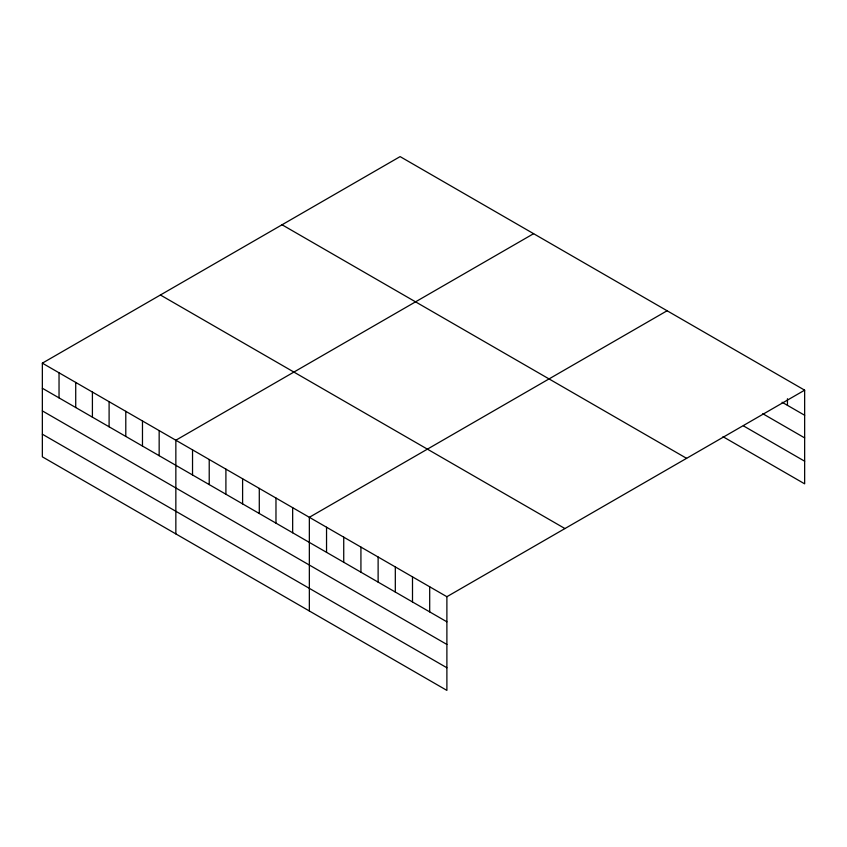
<?xml version="1.0" encoding="UTF-8"?>
<svg xmlns="http://www.w3.org/2000/svg" width="847" height="847" viewBox="0 0 847 847"><rect width="100%" height="100%" fill="white"/><g stroke="black" fill="none" stroke-linecap="round" stroke-linejoin="round"><path stroke-width="1.27" d="M42.35 363.162L446.888 596.712L446.888 690.39L42.35 456.829L42.35 363.162L400.112 156.61L804.65 390.171L804.65 483.838L722.989 436.692M533.61 233.677L175.848 440.228L175.848 533.906M667.108 310.754L309.346 517.305L309.346 610.983M446.888 596.712L804.65 390.171M782.088 402.24L804.65 415.263M762.745 413.696L804.65 437.899M743.401 425.85L804.65 461.213M282.051 224.773L686.589 458.333M160.411 295L564.949 528.56M42.35 388.254L446.888 621.814M42.35 410.89L446.888 644.451M42.35 434.204L446.888 667.764M787.456 398.736L787.456 405.342M429.694 586.791L429.694 611.894M412.5 576.86L412.5 601.963M395.316 566.939L395.316 592.042M378.122 557.008L378.122 582.111M360.928 547.088L360.928 572.191M343.734 537.157L343.734 562.26M326.54 527.236L326.54 552.329M292.66 507.671L292.66 532.774M275.974 498.036L275.974 523.139M259.288 488.401L259.288 513.504M242.602 478.767L242.602 503.87M225.905 469.132L225.905 494.235M209.22 459.498L209.22 484.6M192.534 449.863L192.534 474.966M159.162 430.594L159.162 455.697M142.476 420.959L142.476 446.062M125.79 411.324L125.79 436.427M109.104 401.69L109.104 426.793M92.408 392.055L92.408 417.158M75.722 382.431L75.722 407.523M59.036 372.796L59.036 397.889"/></g></svg>
